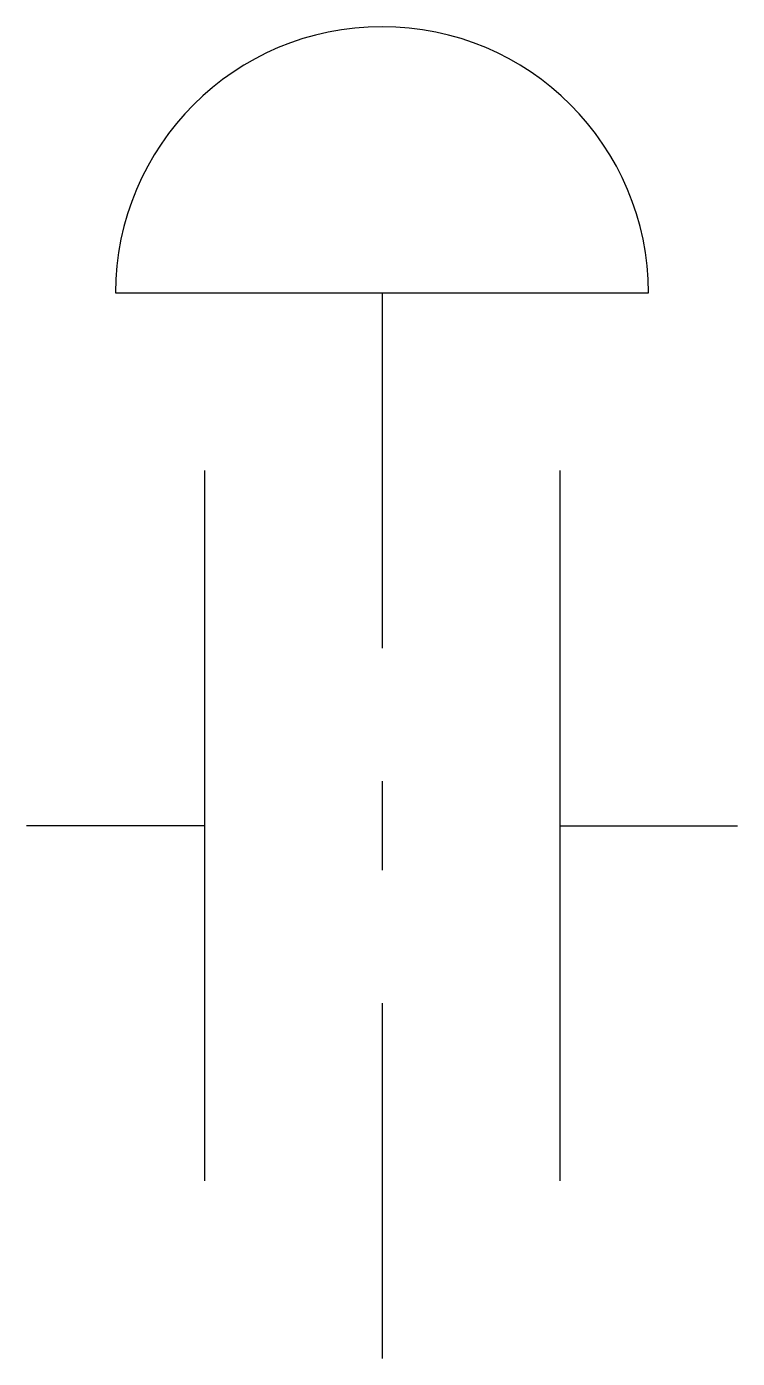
# Model space of a CAD drawing. Extents: x 47.9 to 74.1, y 1528.7 to 1600.6.
# Drawn here: x 47.92 to 54.7, y 1528.66 to 1541.36 of the extents above; entities outside this region: 1.
import ezdxf

# ---------------------------------------------------------------- set-up
doc = ezdxf.new("R2010")
doc.units = 0
doc.layers.get('0').update_dxf_attribs({"linetype": 'CONTINUOUS'})

# ---------------------------------------------------------------- blocks, each defined once
blk = doc.blocks.new('M07115C')
at = {"color": 0}
blk.add_circle((40, 76), 3, dxfattribs=at)

msp = doc.modelspace()

# ---------------------------------------------------------------- linework, layer by layer
at = {"color": 0}
for p, q in [((48.77, 1538.822), (53.849, 1538.822)), ((51.31, 1538.822), (51.31, 1535.436)), ((49.617, 1537.129), (49.617, 1530.358)), ((53.003, 1537.129), (53.003, 1530.358)), ((51.31, 1534.167), (51.31, 1533.32)), ((49.617, 1533.743), (47.924, 1533.743)), ((53.003, 1533.743), (54.696, 1533.743)), ((51.31, 1532.051), (51.31, 1528.665))]:
    msp.add_line(p, q, dxfattribs=at)
msp.add_arc((51.31, 1538.822), 2.539, 0, 180, dxfattribs=at)

# ---------------------------------------------------------------- block references
at = {"color": 0, "xscale": 0.5290312500000001, "yscale": 0.8464500000000001, "zscale": 0.8464500000000001}
msp.add_blockref('M07115C', (51.31, 1533.743), dxfattribs=at)

doc.saveas('drawing.dxf')
